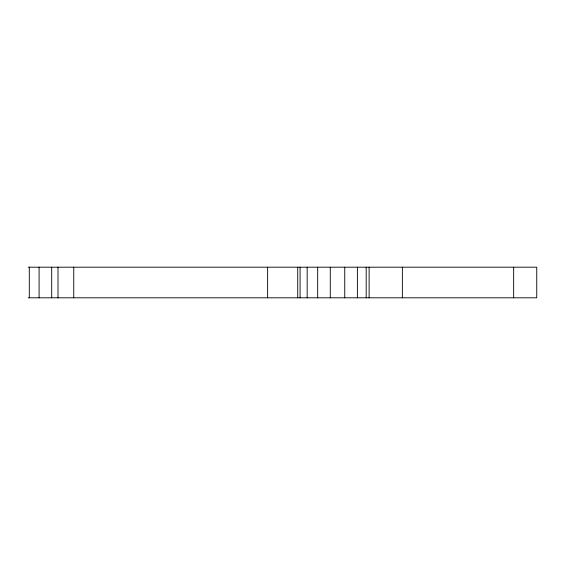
<?xml version="1.0" encoding="UTF-8"?>
<svg xmlns="http://www.w3.org/2000/svg" width="565" height="565" viewBox="0 0 565 565"><rect width="100%" height="100%" fill="white"/><g stroke="black" fill="none" stroke-linecap="round" stroke-linejoin="round"><path stroke-width="0.85" d="M28.25 267.196L536.75 267.196L536.75 297.804L28.25 297.804M513.656 267.196L513.656 297.804M402.365 267.196L402.365 297.804M369.115 267.196L369.115 297.804M366.184 267.196L366.184 297.804M357.391 267.196L357.391 297.804M344.749 267.196L344.749 297.804M330.271 267.196L330.271 297.804M317.671 267.196L317.671 297.804M307.169 267.196L307.169 297.804M300.086 267.196L300.086 297.804M297.727 267.196L297.727 297.804M267.626 267.196L267.626 297.804M73.747 267.196L73.747 297.804M57.997 267.196L57.997 297.804M51.698 267.196L51.698 297.804M39.098 267.196L39.098 297.804M29.302 267.196L29.302 297.804"/></g></svg>
